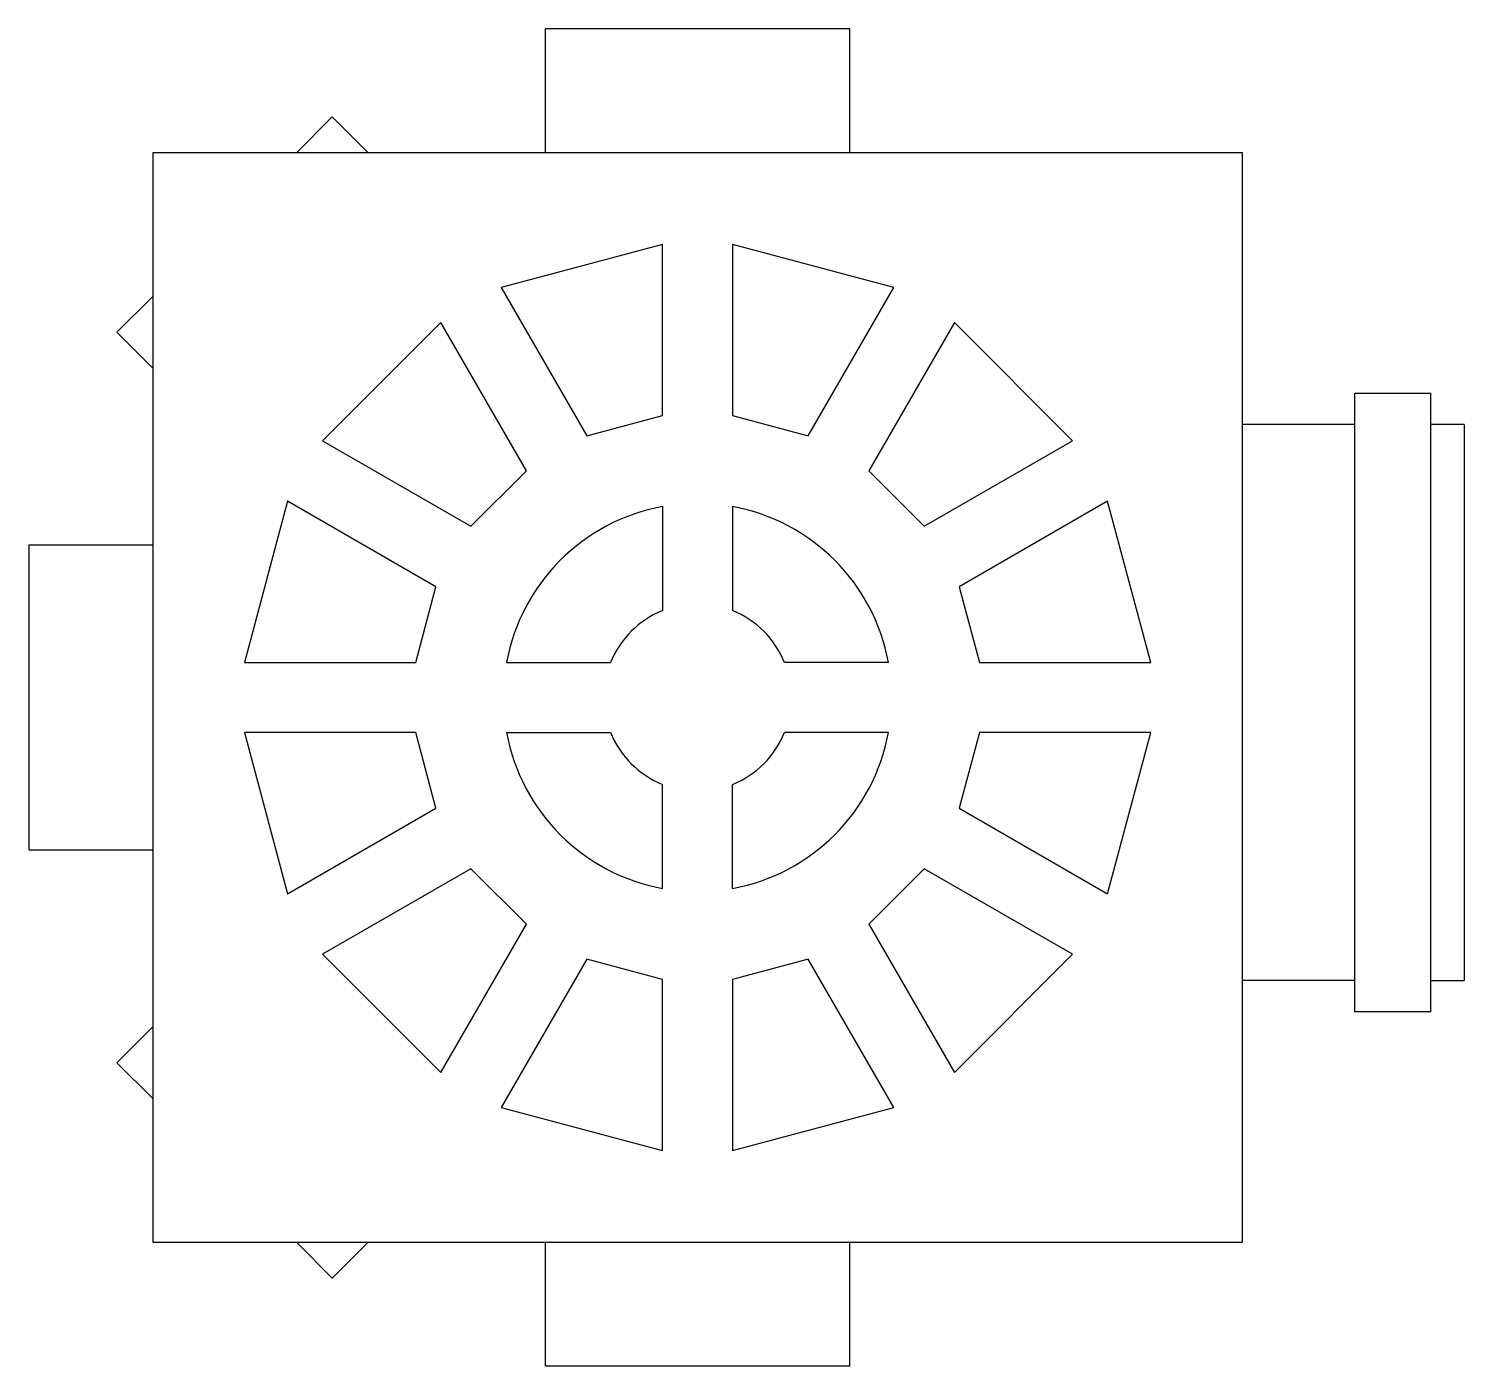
# Model space of a CAD drawing. Header units: millimetres. Extents: x -10152.084 to -10151.878, y -369.513 to -369.321.
import ezdxf

# ---------------------------------------------------------------- set-up
doc = ezdxf.new("R2010")
doc.units = ezdxf.units.MM
doc.layers.add('Tub_esgoto_caixas', color=2, linetype='Continuous')

msp = doc.modelspace()

# ---------------------------------------------------------------- linework, layer by layer
at = {"layer": 'Tub_esgoto_caixas', "linetype": 'Continuous'}
for p, q in [((-10152.00994359162, -369.3212190669583), (-10152.00994359162, -369.3389704169579)), ((-10151.96634359161, -369.3212190669583), (-10152.00994359162, -369.3212190669583)), ((-10151.96634359161, -369.3389704169579), (-10151.96634359161, -369.3212190669583)), ((-10152.04042803163, -369.333846116958), (-10152.04555233163, -369.3389704169579)), ((-10152.03530374163, -369.3389704169579), (-10152.04042803163, -369.333846116958)), ((-10151.9101535936, -369.3389704169579), (-10152.06613359164, -369.338970416958)), ((-10152.06613359164, -369.338970416958), (-10152.06613359164, -369.4949504169543)), ((-10151.9101535936, -369.4949504169542), (-10151.9101535936, -369.3389704169579)), ((-10152.06613359163, -369.3595516769574), (-10152.07125789163, -369.3646759769573)), ((-10152.06613359163, -369.3698002769572), (-10152.07125789163, -369.3646759769573)), ((-10151.8940737006, -369.3778727994507), (-10151.9101535936, -369.3778727937175)), ((-10151.87839031901, -369.3778727989027), (-10151.88324007488, -369.3778728033613)), ((-10151.87839029802, -369.3778727993242), (-10151.878390323, -369.4574728024911)), ((-10152.06613359163, -369.3951604169565), (-10152.08388494164, -369.3951604169566)), ((-10152.08388494164, -369.3951604169566), (-10152.08388494164, -369.4387604169555)), ((-10152.08388494164, -369.4387604169555), (-10152.06613359163, -369.4387604169555)), ((-10151.8940737006, -369.4574727921337), (-10151.9101535936, -369.4574727880313)), ((-10151.88324007488, -369.4574727937605), (-10151.878390313, -369.4574728026917)), ((-10152.06613359163, -369.4641205569549), (-10152.07125789163, -369.4692448569548)), ((-10152.07125789163, -369.4692448569548), (-10152.06613359163, -369.4743691469547)), ((-10152.06613359164, -369.4949504169543), (-10151.9101535936, -369.4949504169542)), ((-10152.04555233163, -369.4949504169542), (-10152.04042803163, -369.5000747169541)), ((-10152.04042803163, -369.5000747169541), (-10152.03530374163, -369.4949504169542)), ((-10152.00994359162, -369.4949504169542), (-10152.00994359162, -369.5127017769538)), ((-10151.96634359161, -369.5127017769538), (-10151.96634359161, -369.4949504169542)), ((-10151.96634359161, -369.5127017769538), (-10152.00994359162, -369.5127017769538))]:
    msp.add_line(p, q, dxfattribs=at)
at = {"layer": 'Tub_esgoto_caixas', "color": 1}
for p, q in [((-10151.99314807509, -369.35209491048), (-10152.0162423369, -369.3582829992833)), ((-10151.99314807509, -369.3766108373015), (-10151.99314807509, -369.35209491048)), ((-10151.96004484833, -369.3582829992824), (-10151.98313911014, -369.3520949104818)), ((-10151.98313911014, -369.3520949104818), (-10151.98313911014, -369.3766108372997)), ((-10152.0162423369, -369.3582829992833), (-10152.00398437349, -369.3795144147066)), ((-10151.97230281174, -369.3795144147075), (-10151.96004484833, -369.3582829992824)), ((-10152.02491035481, -369.3632874817548), (-10152.04181652782, -369.3801936547634)), ((-10152.0126523914, -369.3845188971787), (-10152.02491035481, -369.3632874817548)), ((-10151.95137683043, -369.3632874817572), (-10151.96363479384, -369.3845188971804)), ((-10151.93447065742, -369.3801936547638), (-10151.95137683043, -369.3632874817572)), ((-10152.00398437349, -369.3795144147066), (-10151.99314807509, -369.3766108373015)), ((-10151.98313911014, -369.3766108372997), (-10151.97230281174, -369.3795144147075)), ((-10152.04181652782, -369.3801936547634), (-10152.02058511239, -369.3924516181735)), ((-10151.95570207284, -369.3924516181755), (-10151.93447065742, -369.3801936547638)), ((-10152.02058511239, -369.3924516181735), (-10152.0126523914, -369.3845188971787)), ((-10151.96363479384, -369.3845188971804), (-10151.95570207284, -369.3924516181755)), ((-10152.04682101029, -369.3888616726722), (-10152.05300909909, -369.4119559344822)), ((-10152.02558959487, -369.4011196360821), (-10152.04682101029, -369.3888616726722)), ((-10151.92946617494, -369.388861672674), (-10151.95069759037, -369.4011196360839)), ((-10151.92327808614, -369.4119559344831), (-10151.92946617494, -369.388861672674)), ((-10151.99314807509, -369.3896299155508), (-10151.99314807509, -369.4045196912734)), ((-10151.98313911015, -369.3896299155511), (-10151.98313911015, -369.4045196912739)), ((-10152.02849317227, -369.4119559344822), (-10152.02558959487, -369.4011196360821)), ((-10151.95069759037, -369.4011196360839), (-10151.94779401296, -369.4119559344849)), ((-10152.05300909909, -369.4119559344822), (-10152.02849317227, -369.4119559344822)), ((-10152.01547409402, -369.4119559344831), (-10152.0005843183, -369.4119559344831)), ((-10151.96081309121, -369.4119559344828), (-10151.97570286694, -369.4119559344828)), ((-10151.94779401296, -369.4119559344849), (-10151.92327808614, -369.4119559344831)), ((-10152.05300909909, -369.4219648994272), (-10152.04682101029, -369.4450591612363)), ((-10152.02849317227, -369.4219648994253), (-10152.05300909909, -369.4219648994272)), ((-10152.02558959487, -369.4328011978264), (-10152.02849317227, -369.4219648994253)), ((-10152.01547409402, -369.4219648994294), (-10152.0005843183, -369.4219648994294)), ((-10151.96081309121, -369.421964899429), (-10151.97570286694, -369.421964899429)), ((-10151.94779401296, -369.4219648994308), (-10151.95069759037, -369.4328011978309)), ((-10151.92327808614, -369.4219648994308), (-10151.94779401296, -369.4219648994308)), ((-10151.92946617494, -369.4450591612408), (-10151.92327808614, -369.4219648994308)), ((-10151.99314807509, -369.4442909183611), (-10151.99314807509, -369.4294011426383)), ((-10151.98313911015, -369.4442909183613), (-10151.98313911015, -369.4294011426387)), ((-10152.04682101029, -369.4450591612363), (-10152.02558959487, -369.4328011978264)), ((-10151.95069759037, -369.4328011978309), (-10151.92946617494, -369.4450591612408)), ((-10152.0205851124, -369.4414692157366), (-10152.04181652782, -369.4537271791482)), ((-10152.0126523914, -369.4494019367316), (-10152.0205851124, -369.4414692157366)), ((-10151.95570207284, -369.4414692157386), (-10151.96363479384, -369.4494019367335)), ((-10151.93447065742, -369.4537271791488), (-10151.95570207284, -369.4414692157386)), ((-10152.02491035481, -369.4706333521549), (-10152.0126523914, -369.4494019367316)), ((-10151.96363479384, -369.4494019367335), (-10151.95137683043, -369.4706333521574)), ((-10152.04181652782, -369.4537271791482), (-10152.02491035481, -369.4706333521549)), ((-10152.00398437349, -369.4544064192046), (-10152.0162423369, -369.4756378346297)), ((-10151.99314807509, -369.4573099966105), (-10152.00398437349, -369.4544064192046)), ((-10151.97230281174, -369.4544064192055), (-10151.98313911015, -369.4573099966105)), ((-10151.96004484834, -369.4756378346287), (-10151.97230281174, -369.4544064192055)), ((-10151.95137683043, -369.4706333521574), (-10151.93447065742, -369.4537271791488)), ((-10151.99314807509, -369.4818259234303), (-10151.99314807509, -369.4573099966105)), ((-10151.98313911015, -369.4573099966105), (-10151.98313911014, -369.4818259234321)), ((-10152.0162423369, -369.4756378346297), (-10151.99314807509, -369.4818259234303)), ((-10151.98313911014, -369.4818259234321), (-10151.96004484834, -369.4756378346287))]:
    msp.add_line(p, q, dxfattribs=at)
at = {"layer": 'Tub_esgoto_caixas', "linetype": 'Continuous'}
msp.add_lwpolyline([(-10151.8940737006, -369.3733727969119), (-10151.88324007488, -369.3733727969119), (-10151.88324007488, -369.4619728175987), (-10151.8940737006, -369.4619728175987)], close=True, dxfattribs=at)
at = {"layer": 'Tub_esgoto_caixas', "color": 1}
for centre, radius, start, end in [((-10151.98814359262, -369.4169604169554), 0.02778490870720194, 100.3764659336289, 169.6235340669362), ((-10151.98814359262, -369.4169604169561), 0.02778490870720194, 10.3764659336289, 79.62353406693622), ((-10151.98814359262, -369.4169604169554), 0.01340956749193993, 111.9132523078094, 158.0867476927268), ((-10151.98814359262, -369.4169604169561), 0.01340956749193993, 21.91325230780942, 68.08674769272677), ((-10151.98814359262, -369.4169604169561), 0.02778490870720194, 190.3764659336289, 259.6235340669362), ((-10151.98814359262, -369.4169604169561), 0.01340956749193993, 201.9132523078094, 248.0867476927268), ((-10151.98814359262, -369.416960416956), 0.01340956749193993, 291.9132523078094, 338.0867476927268), ((-10151.98814359262, -369.416960416956), 0.02778490870720194, 280.3764659336289, 349.6235340669362)]:
    msp.add_arc(centre, radius, start, end, dxfattribs=at)

doc.saveas('drawing.dxf')
